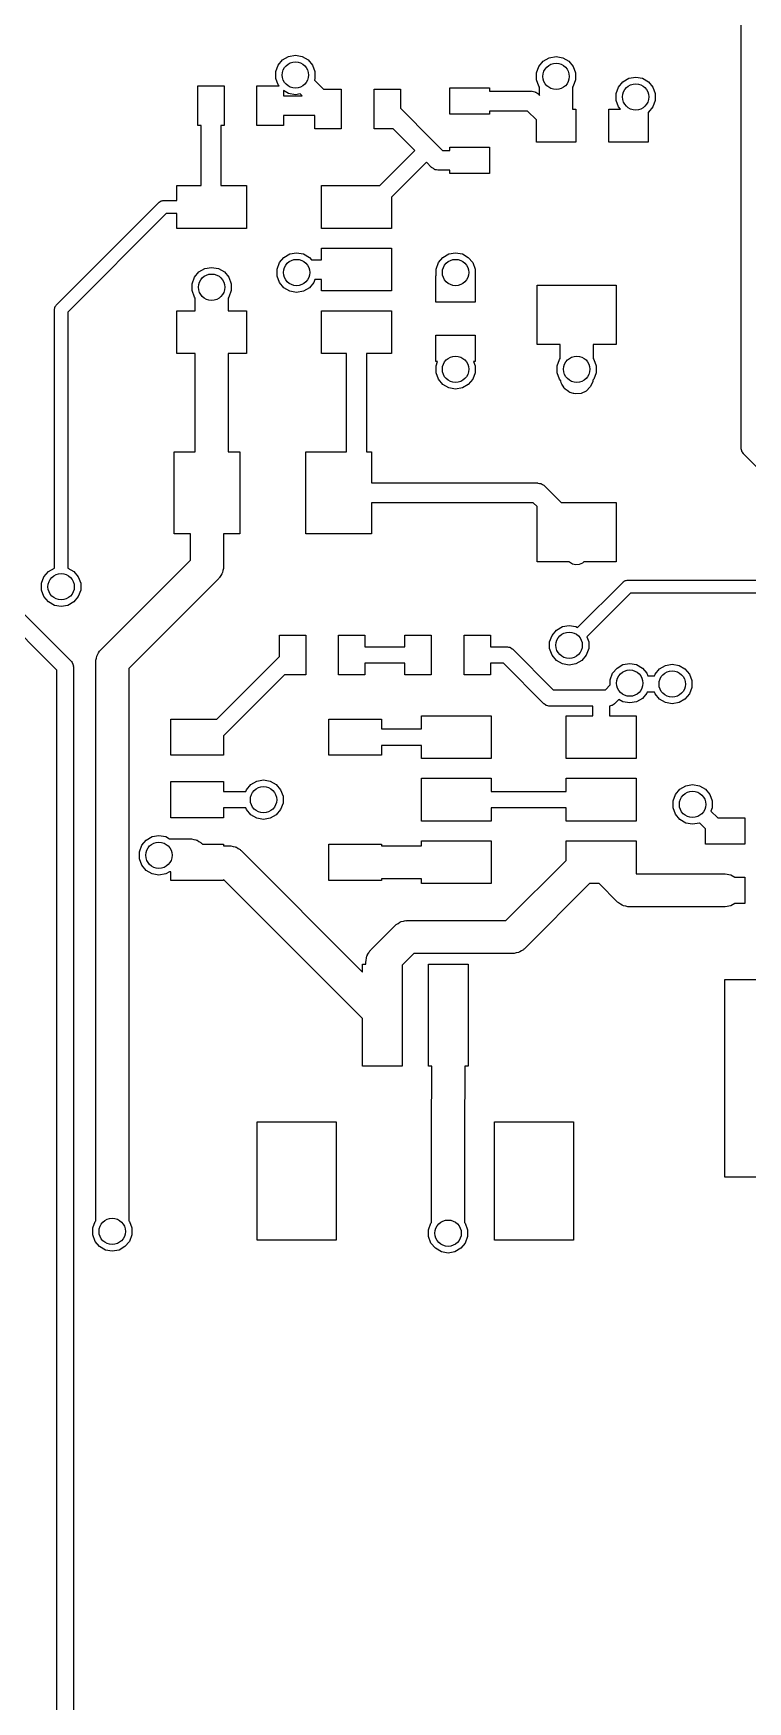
# Model space of a CAD drawing. Extents: x 85.4 to 167.1, y -165.3 to -88.8.
# Drawn here: x 106.77 to 117.62, y -132.92 to -107.58 of the extents above; entities that cross this region are included whole.
import ezdxf

# ---------------------------------------------------------------- set-up
doc = ezdxf.new("R2010")
doc.units = 0
doc.header["$MEASUREMENT"] = 0
doc.layers.add('BLACK', color=7, linetype='CONTINUOUS')

msp = doc.modelspace()

# ---------------------------------------------------------------- linework, layer by layer
at = {"layer": 'Black'}
for p, q in [((117.523, -113.878), (117.523, -107.253)), ((110.558, -107.982), (110.649, -107.93)), ((110.649, -107.93), (110.752, -107.912)), ((110.752, -107.912), (110.855, -107.93)), ((110.855, -107.93), (110.945, -107.982)), ((114.609, -107.951), (114.712, -107.933)), ((114.712, -107.933), (114.815, -107.951)), ((110.455, -108.16), (110.491, -108.062)), ((110.455, -108.265), (110.455, -108.16)), ((110.491, -108.062), (110.558, -107.982)), ((110.945, -107.982), (111.012, -108.062)), ((111.012, -108.062), (111.048, -108.16)), ((111.048, -108.16), (111.048, -108.265)), ((114.415, -108.181), (114.451, -108.083)), ((114.415, -108.286), (114.415, -108.181)), ((114.451, -108.083), (114.518, -108.003)), ((114.518, -108.003), (114.609, -107.951)), ((114.815, -107.951), (114.905, -108.003)), ((114.905, -108.003), (114.973, -108.083)), ((114.973, -108.083), (115.008, -108.181)), ((115.008, -108.181), (115.008, -108.286)), ((109.269, -108.979), (109.269, -108.379)), ((109.269, -108.379), (109.669, -108.379)), ((109.669, -108.379), (109.669, -108.979)), ((110.169, -108.979), (110.169, -108.379)), ((110.169, -108.379), (110.504, -108.379)), ((110.491, -108.363), (110.455, -108.265)), ((110.504, -108.379), (110.491, -108.363)), ((111.048, -108.265), (111.04, -108.289)), ((111.04, -108.289), (111.158, -108.407)), ((111.158, -108.407), (111.181, -108.43)), ((111.181, -108.43), (111.447, -108.43)), ((111.447, -108.43), (111.447, -109.03)), ((111.947, -109.03), (111.947, -108.43)), ((111.947, -108.43), (112.347, -108.43)), ((112.347, -108.43), (112.347, -108.718)), ((113.099, -108.81), (113.099, -108.41)), ((113.099, -108.41), (113.699, -108.41)), ((113.699, -108.41), (113.699, -108.46)), ((114.451, -108.384), (114.415, -108.286)), ((114.462, -108.397), (114.451, -108.384)), ((114.462, -108.522), (114.462, -108.397)), ((114.973, -108.384), (114.962, -108.397)), ((114.962, -108.397), (114.962, -108.734)), ((115.008, -108.286), (114.973, -108.384)), ((115.624, -108.494), (115.66, -108.396)), ((115.66, -108.396), (115.727, -108.316)), ((115.727, -108.316), (115.818, -108.263)), ((115.818, -108.263), (115.921, -108.245)), ((115.921, -108.245), (116.024, -108.263)), ((116.024, -108.263), (116.114, -108.316)), ((116.114, -108.316), (116.182, -108.396)), ((116.182, -108.396), (116.217, -108.494)), ((110.649, -108.496), (110.569, -108.45)), ((110.569, -108.45), (110.569, -108.529)), ((110.569, -108.529), (110.856, -108.529)), ((110.752, -108.514), (110.649, -108.496)), ((110.827, -108.501), (110.752, -108.514)), ((110.856, -108.529), (110.827, -108.501)), ((113.699, -108.46), (114.338, -108.46)), ((114.338, -108.46), (114.345, -108.461)), ((114.345, -108.461), (114.351, -108.46)), ((114.351, -108.46), (114.37, -108.466)), ((114.37, -108.466), (114.389, -108.469)), ((114.389, -108.469), (114.395, -108.472)), ((114.395, -108.472), (114.402, -108.474)), ((114.402, -108.474), (114.418, -108.485)), ((114.418, -108.485), (114.435, -108.495)), ((114.435, -108.495), (114.439, -108.5)), ((114.439, -108.5), (114.444, -108.504)), ((114.444, -108.504), (114.462, -108.522)), ((115.624, -108.599), (115.624, -108.494)), ((115.66, -108.697), (115.624, -108.599)), ((115.691, -108.734), (115.66, -108.697)), ((116.182, -108.697), (116.114, -108.777)), ((116.217, -108.599), (116.182, -108.697)), ((116.217, -108.494), (116.217, -108.599)), ((111.047, -108.829), (110.569, -108.829)), ((110.569, -108.829), (110.569, -108.979)), ((111.047, -109.03), (111.047, -108.829)), ((112.347, -108.718), (112.837, -109.208)), ((113.699, -108.81), (113.099, -108.81)), ((114.276, -108.76), (113.699, -108.76)), ((113.699, -108.76), (113.699, -108.81)), ((114.412, -108.896), (114.276, -108.76)), ((114.412, -109.234), (114.412, -108.896)), ((114.962, -108.734), (115.012, -108.734)), ((115.012, -108.734), (115.012, -109.234)), ((115.512, -109.234), (115.512, -108.734)), ((115.512, -108.734), (115.691, -108.734)), ((116.114, -108.777), (116.112, -108.779)), ((116.112, -108.779), (116.112, -109.234)), ((109.319, -108.979), (109.269, -108.979)), ((109.319, -109.893), (109.319, -108.979)), ((109.669, -108.979), (109.619, -108.979)), ((109.619, -108.979), (109.619, -109.893)), ((110.569, -108.979), (110.169, -108.979)), ((111.447, -109.03), (111.047, -109.03)), ((112.235, -109.03), (111.947, -109.03)), ((112.566, -109.36), (112.235, -109.03)), ((112.837, -109.208), (112.989, -109.36)), ((112.033, -109.893), (112.566, -109.36)), ((112.989, -109.36), (113.099, -109.36)), ((113.099, -109.36), (113.099, -109.31)), ((113.099, -109.31), (113.699, -109.31)), ((113.699, -109.31), (113.699, -109.71)), ((115.012, -109.234), (114.412, -109.234)), ((116.112, -109.234), (115.512, -109.234)), ((112.742, -109.537), (112.21, -110.07)), ((112.821, -109.616), (112.742, -109.537)), ((112.827, -109.62), (112.821, -109.616)), ((112.831, -109.625), (112.827, -109.62)), ((112.848, -109.635), (112.831, -109.625)), ((112.864, -109.646), (112.848, -109.635)), ((112.87, -109.648), (112.864, -109.646)), ((112.876, -109.651), (112.87, -109.648)), ((112.895, -109.654), (112.876, -109.651)), ((112.914, -109.659), (112.895, -109.654)), ((112.921, -109.659), (112.914, -109.659)), ((112.927, -109.66), (112.921, -109.659)), ((113.099, -109.66), (112.927, -109.66)), ((113.099, -109.71), (113.099, -109.66)), ((113.699, -109.71), (113.099, -109.71)), ((108.95, -110.118), (108.95, -109.893)), ((108.95, -109.893), (109.319, -109.893)), ((109.619, -109.893), (110.01, -109.893)), ((110.01, -109.893), (110.01, -110.543)), ((111.15, -110.543), (111.15, -109.893)), ((111.15, -109.893), (112.033, -109.893)), ((107.124, -111.703), (108.679, -110.147)), ((108.679, -110.147), (108.682, -110.145)), ((108.682, -110.145), (108.685, -110.142)), ((108.685, -110.142), (108.697, -110.135)), ((108.697, -110.135), (108.707, -110.127)), ((108.707, -110.127), (108.712, -110.126)), ((108.712, -110.126), (108.715, -110.124)), ((108.715, -110.124), (108.728, -110.122)), ((108.728, -110.122), (108.741, -110.118)), ((108.741, -110.118), (108.745, -110.119)), ((108.745, -110.119), (108.75, -110.118)), ((108.75, -110.118), (108.95, -110.118)), ((112.21, -110.07), (112.21, -110.543)), ((108.791, -110.318), (107.294, -111.815)), ((108.95, -110.318), (108.791, -110.318)), ((108.95, -110.543), (108.95, -110.318)), ((110.01, -110.543), (108.95, -110.543)), ((112.21, -110.543), (111.15, -110.543)), ((110.578, -110.983), (110.668, -110.93)), ((110.668, -110.93), (110.771, -110.912)), ((110.771, -110.912), (110.874, -110.93)), ((110.874, -110.93), (110.965, -110.983)), ((111.15, -111.018), (111.15, -110.843)), ((111.15, -110.843), (112.21, -110.843)), ((112.21, -110.843), (112.21, -111.493)), ((112.992, -110.983), (113.082, -110.93)), ((113.082, -110.93), (113.185, -110.912)), ((113.185, -110.912), (113.288, -110.93)), ((113.288, -110.93), (113.379, -110.983)), ((109.219, -111.286), (109.286, -111.205)), ((109.286, -111.205), (109.377, -111.153)), ((109.377, -111.153), (109.48, -111.135)), ((109.48, -111.135), (109.583, -111.153)), ((109.583, -111.153), (109.673, -111.205)), ((109.673, -111.205), (109.74, -111.286)), ((110.475, -111.161), (110.51, -111.063)), ((110.475, -111.266), (110.475, -111.161)), ((110.51, -111.063), (110.578, -110.983)), ((110.965, -110.983), (110.995, -111.018)), ((110.995, -111.018), (111.15, -111.018)), ((112.889, -111.161), (112.925, -111.063)), ((112.889, -111.263), (112.889, -111.161)), ((112.925, -111.063), (112.992, -110.983)), ((113.379, -110.983), (113.446, -111.063)), ((113.446, -111.063), (113.482, -111.161)), ((113.482, -111.161), (113.482, -111.263)), ((109.183, -111.384), (109.219, -111.286)), ((109.183, -111.488), (109.183, -111.384)), ((109.219, -111.587), (109.183, -111.488)), ((109.74, -111.286), (109.776, -111.384)), ((109.776, -111.488), (109.74, -111.587)), ((109.776, -111.384), (109.776, -111.488)), ((110.51, -111.364), (110.475, -111.266)), ((110.578, -111.444), (110.51, -111.364)), ((110.668, -111.496), (110.578, -111.444)), ((110.965, -111.444), (110.874, -111.496)), ((111.032, -111.364), (110.965, -111.444)), ((111.049, -111.318), (111.032, -111.364)), ((111.15, -111.318), (111.049, -111.318)), ((111.15, -111.493), (111.15, -111.318)), ((112.885, -111.663), (112.885, -111.263)), ((112.885, -111.263), (112.889, -111.263)), ((113.482, -111.263), (113.485, -111.263)), ((113.485, -111.263), (113.485, -111.663)), ((114.425, -112.305), (114.425, -111.405)), ((114.425, -111.405), (115.625, -111.405)), ((115.625, -111.405), (115.625, -112.305)), ((107.098, -111.752), (107.1, -111.739)), ((107.1, -111.739), (107.102, -111.735)), ((107.102, -111.735), (107.104, -111.731)), ((107.104, -111.731), (107.111, -111.72)), ((107.111, -111.72), (107.118, -111.709)), ((107.118, -111.709), (107.121, -111.706)), ((107.121, -111.706), (107.124, -111.703)), ((109.23, -111.6), (109.219, -111.587)), ((109.23, -111.793), (109.23, -111.6)), ((109.74, -111.587), (109.73, -111.6)), ((109.73, -111.6), (109.73, -111.793)), ((110.771, -111.514), (110.668, -111.496)), ((110.874, -111.496), (110.771, -111.514)), ((112.21, -111.493), (111.15, -111.493)), ((113.485, -111.663), (112.885, -111.663)), ((107.094, -111.773), (107.095, -111.769)), ((107.094, -115.561), (107.094, -111.773)), ((107.095, -111.765), (107.098, -111.752)), ((107.095, -111.769), (107.095, -111.765)), ((107.294, -111.815), (107.294, -115.561)), ((108.95, -112.443), (108.95, -111.793)), ((108.95, -111.793), (109.23, -111.793)), ((109.73, -111.793), (110.01, -111.793)), ((110.01, -111.793), (110.01, -112.443)), ((111.15, -112.443), (111.15, -111.793)), ((111.15, -111.793), (112.21, -111.793)), ((112.21, -111.793), (112.21, -112.443)), ((112.885, -112.563), (112.885, -112.163)), ((112.885, -112.163), (113.485, -112.163)), ((113.485, -112.163), (113.485, -112.563)), ((109.23, -112.443), (108.95, -112.443)), ((109.23, -113.934), (109.23, -112.443)), ((110.01, -112.443), (109.73, -112.443)), ((109.73, -112.443), (109.73, -113.934)), ((111.53, -112.443), (111.15, -112.443)), ((111.53, -113.934), (111.53, -112.443)), ((112.21, -112.443), (111.83, -112.443)), ((111.83, -112.443), (111.83, -113.934)), ((114.775, -112.305), (114.425, -112.305)), ((114.775, -112.519), (114.775, -112.305)), ((115.625, -112.305), (115.275, -112.305)), ((115.275, -112.305), (115.275, -112.519)), ((112.913, -112.563), (112.885, -112.563)), ((112.889, -112.63), (112.913, -112.563)), ((112.889, -112.735), (112.889, -112.63)), ((112.925, -112.833), (112.889, -112.735)), ((113.482, -112.735), (113.446, -112.833)), ((113.485, -112.563), (113.458, -112.563)), ((113.458, -112.563), (113.482, -112.63)), ((113.482, -112.63), (113.482, -112.735)), ((114.728, -112.63), (114.764, -112.532)), ((114.728, -112.735), (114.728, -112.63)), ((114.764, -112.833), (114.728, -112.735)), ((114.764, -112.532), (114.775, -112.519)), ((115.275, -112.519), (115.285, -112.532)), ((115.285, -112.532), (115.321, -112.63)), ((115.321, -112.735), (115.285, -112.833)), ((115.321, -112.63), (115.321, -112.735)), ((112.992, -112.913), (112.925, -112.833)), ((113.082, -112.966), (112.992, -112.913)), ((113.185, -112.984), (113.082, -112.966)), ((113.288, -112.966), (113.185, -112.984)), ((113.379, -112.913), (113.288, -112.966)), ((113.446, -112.833), (113.379, -112.913)), ((114.784, -112.857), (114.764, -112.833)), ((114.784, -112.858), (114.784, -112.857)), ((114.79, -112.89), (114.784, -112.858)), ((114.795, -112.9), (114.79, -112.89)), ((114.798, -112.911), (114.795, -112.9)), ((114.817, -112.937), (114.798, -112.911)), ((114.833, -112.966), (114.817, -112.937)), ((114.841, -112.973), (114.833, -112.966)), ((114.848, -112.982), (114.841, -112.973)), ((114.851, -112.985), (114.848, -112.982)), ((114.881, -113.006), (114.851, -112.985)), ((114.9, -113.021), (114.881, -113.006)), ((115.232, -112.951), (115.171, -113.013)), ((115.269, -112.873), (115.232, -112.951)), ((115.271, -112.85), (115.269, -112.873)), ((115.285, -112.833), (115.271, -112.85)), ((114.907, -113.024), (114.9, -113.021)), ((114.922, -113.035), (114.907, -113.024)), ((114.974, -113.049), (114.922, -113.035)), ((114.981, -113.051), (114.974, -113.049)), ((114.984, -113.051), (114.981, -113.051)), ((115.006, -113.057), (114.984, -113.051)), ((115.092, -113.049), (115.006, -113.057)), ((115.171, -113.013), (115.092, -113.049)), ((108.91, -115.184), (108.91, -113.934)), ((108.91, -113.934), (109.23, -113.934)), ((109.73, -113.934), (109.91, -113.934)), ((109.91, -113.934), (109.91, -115.184)), ((110.91, -115.184), (110.91, -113.934)), ((110.91, -113.934), (111.53, -113.934)), ((111.83, -113.934), (111.91, -113.934)), ((111.91, -113.934), (111.91, -114.409)), ((117.524, -113.883), (117.523, -113.878)), ((117.524, -113.889), (117.524, -113.883)), ((117.528, -113.905), (117.524, -113.889)), ((117.531, -113.921), (117.528, -113.905)), ((117.533, -113.926), (117.531, -113.921)), ((117.535, -113.931), (117.533, -113.926)), ((117.544, -113.944), (117.535, -113.931)), ((117.552, -113.958), (117.544, -113.944)), ((117.557, -113.962), (117.552, -113.958)), ((117.56, -113.966), (117.557, -113.962)), ((118.574, -114.981), (117.56, -113.966)), ((111.91, -114.409), (114.429, -114.409)), ((114.429, -114.409), (114.435, -114.41)), ((114.435, -114.41), (114.442, -114.41)), ((114.442, -114.41), (114.461, -114.415)), ((114.461, -114.415), (114.48, -114.418)), ((114.48, -114.418), (114.486, -114.421)), ((114.486, -114.421), (114.492, -114.423)), ((114.492, -114.423), (114.508, -114.434)), ((114.508, -114.434), (114.525, -114.444)), ((114.525, -114.444), (114.529, -114.449)), ((114.529, -114.449), (114.535, -114.453)), ((114.535, -114.453), (114.787, -114.705)), ((114.366, -114.709), (111.91, -114.709)), ((111.91, -114.709), (111.91, -115.184)), ((114.425, -114.767), (114.366, -114.709)), ((114.425, -115.605), (114.425, -114.767)), ((114.787, -114.705), (115.625, -114.705)), ((115.625, -114.705), (115.625, -115.605)), ((109.16, -115.184), (108.91, -115.184)), ((109.16, -115.58), (109.16, -115.184)), ((109.91, -115.184), (109.66, -115.184)), ((109.66, -115.184), (109.66, -115.684)), ((111.91, -115.184), (110.91, -115.184)), ((105.973, -115.743), (107.344, -117.114)), ((106.933, -115.835), (107.001, -115.754)), ((107.001, -115.754), (107.091, -115.702)), ((107.091, -115.702), (107.094, -115.702)), ((107.094, -115.702), (107.094, -115.561)), ((107.294, -115.561), (107.294, -115.702)), ((107.294, -115.702), (107.297, -115.702)), ((107.297, -115.702), (107.388, -115.754)), ((107.388, -115.754), (107.455, -115.835)), ((107.794, -116.947), (109.16, -115.58)), ((109.636, -115.79), (109.618, -115.816)), ((109.639, -115.779), (109.636, -115.79)), ((109.645, -115.769), (109.639, -115.779)), ((109.65, -115.737), (109.645, -115.769)), ((109.659, -115.706), (109.65, -115.737)), ((109.66, -115.684), (109.658, -115.695)), ((109.658, -115.695), (109.659, -115.706)), ((114.912, -115.605), (114.425, -115.605)), ((114.918, -115.611), (114.912, -115.605)), ((114.961, -115.641), (114.918, -115.611)), ((115.011, -115.654), (114.961, -115.641)), ((115.063, -115.65), (115.011, -115.654)), ((115.111, -115.628), (115.063, -115.65)), ((115.133, -115.605), (115.111, -115.628)), ((115.625, -115.605), (115.133, -115.605)), ((107.13, -117.254), (105.76, -115.883)), ((106.898, -115.933), (106.933, -115.835)), ((106.898, -116.037), (106.898, -115.933)), ((106.933, -116.136), (106.898, -116.037)), ((107.455, -115.835), (107.491, -115.933)), ((107.491, -116.037), (107.455, -116.136)), ((107.491, -115.933), (107.491, -116.037)), ((109.587, -115.861), (108.22, -117.227)), ((109.593, -115.852), (109.587, -115.861)), ((109.601, -115.845), (109.593, -115.852)), ((109.618, -115.816), (109.601, -115.845)), ((115.038, -116.605), (115.729, -115.914)), ((115.729, -115.914), (115.732, -115.912)), ((115.732, -115.912), (115.735, -115.909)), ((115.735, -115.909), (115.746, -115.902)), ((115.746, -115.902), (115.757, -115.895)), ((115.757, -115.895), (115.761, -115.893)), ((115.761, -115.893), (115.765, -115.891)), ((115.765, -115.891), (115.778, -115.889)), ((115.778, -115.889), (115.791, -115.886)), ((115.791, -115.886), (115.795, -115.886)), ((115.795, -115.886), (115.799, -115.885)), ((115.799, -115.885), (119.188, -115.885)), ((107.001, -116.216), (106.933, -116.136)), ((107.091, -116.268), (107.001, -116.216)), ((107.194, -116.286), (107.091, -116.268)), ((107.297, -116.268), (107.194, -116.286)), ((107.388, -116.216), (107.297, -116.268)), ((107.455, -116.136), (107.388, -116.216)), ((115.841, -116.085), (115.179, -116.746)), ((119.188, -116.085), (115.841, -116.085)), ((110.509, -117.046), (110.509, -116.723)), ((110.509, -116.723), (110.909, -116.723)), ((110.909, -116.723), (110.909, -117.323)), ((111.409, -117.323), (111.409, -116.723)), ((111.409, -116.723), (111.809, -116.723)), ((111.809, -116.723), (111.809, -116.898)), ((112.414, -116.898), (112.414, -116.723)), ((112.414, -116.723), (112.814, -116.723)), ((112.814, -116.723), (112.814, -117.323)), ((113.314, -117.323), (113.314, -116.723)), ((113.314, -116.723), (113.714, -116.723)), ((113.714, -116.723), (113.714, -116.898)), ((114.614, -116.822), (114.65, -116.724)), ((114.65, -116.724), (114.717, -116.643)), ((114.717, -116.643), (114.807, -116.591)), ((114.807, -116.591), (114.91, -116.573)), ((114.91, -116.573), (115.013, -116.591)), ((115.013, -116.591), (115.038, -116.605)), ((115.179, -116.746), (115.207, -116.822)), ((107.73, -117.07), (107.735, -117.038)), ((107.735, -117.038), (107.741, -117.029)), ((107.741, -117.029), (107.744, -117.018)), ((107.744, -117.018), (107.762, -116.991)), ((107.762, -116.991), (107.779, -116.963)), ((107.779, -116.963), (107.787, -116.956)), ((107.787, -116.956), (107.794, -116.947)), ((109.56, -117.995), (110.509, -117.046)), ((111.809, -116.898), (112.414, -116.898)), ((113.714, -116.898), (113.964, -116.898)), ((113.964, -116.898), (113.97, -116.899)), ((113.97, -116.899), (113.975, -116.898)), ((113.975, -116.898), (113.991, -116.902)), ((113.991, -116.902), (114.007, -116.905)), ((114.007, -116.905), (114.012, -116.908)), ((114.012, -116.908), (114.017, -116.909)), ((114.017, -116.909), (114.03, -116.919)), ((114.03, -116.919), (114.045, -116.927)), ((114.045, -116.927), (114.048, -116.931)), ((114.048, -116.931), (114.053, -116.934)), ((114.053, -116.934), (114.667, -117.549)), ((114.614, -116.926), (114.614, -116.822)), ((114.65, -117.025), (114.614, -116.926)), ((114.717, -117.105), (114.65, -117.025)), ((115.171, -117.025), (115.104, -117.105)), ((115.207, -116.926), (115.171, -117.025)), ((115.207, -116.822), (115.207, -116.926)), ((107.13, -136.014), (107.13, -117.254)), ((107.344, -117.114), (107.347, -117.118)), ((107.347, -117.118), (107.351, -117.122)), ((107.351, -117.122), (107.359, -117.136)), ((107.359, -117.136), (107.368, -117.149)), ((107.368, -117.149), (107.37, -117.155)), ((107.37, -117.155), (107.373, -117.159)), ((107.373, -117.159), (107.376, -117.175)), ((107.376, -117.175), (107.38, -117.191)), ((107.38, -117.191), (107.379, -117.197)), ((107.379, -117.197), (107.38, -117.202)), ((107.38, -117.202), (107.38, -135.963)), ((107.72, -117.124), (107.722, -117.113)), ((107.72, -125.614), (107.72, -117.124)), ((107.721, -117.102), (107.73, -117.07)), ((107.722, -117.113), (107.721, -117.102)), ((108.22, -117.227), (108.22, -125.614)), ((112.414, -117.148), (111.809, -117.148)), ((111.809, -117.148), (111.809, -117.323)), ((112.414, -117.323), (112.414, -117.148)), ((113.912, -117.148), (113.714, -117.148)), ((113.714, -117.148), (113.714, -117.323)), ((114.527, -117.762), (113.912, -117.148)), ((114.807, -117.157), (114.717, -117.105)), ((114.91, -117.175), (114.807, -117.157)), ((115.013, -117.157), (114.91, -117.175)), ((115.104, -117.105), (115.013, -117.157)), ((115.535, -117.398), (115.571, -117.3)), ((115.571, -117.3), (115.638, -117.22)), ((115.638, -117.22), (115.728, -117.167)), ((115.728, -117.167), (115.831, -117.149)), ((115.831, -117.149), (115.934, -117.167)), ((115.934, -117.167), (116.025, -117.22)), ((116.025, -117.22), (116.092, -117.3)), ((116.092, -117.3), (116.106, -117.338)), ((116.206, -117.338), (116.215, -117.313)), ((116.215, -117.313), (116.282, -117.233)), ((116.282, -117.233), (116.373, -117.18)), ((116.373, -117.18), (116.476, -117.162)), ((116.476, -117.162), (116.579, -117.18)), ((116.579, -117.18), (116.669, -117.233)), ((116.669, -117.233), (116.737, -117.313)), ((116.737, -117.313), (116.772, -117.411)), ((110.586, -117.323), (109.661, -118.248)), ((110.909, -117.323), (110.586, -117.323)), ((111.809, -117.323), (111.409, -117.323)), ((112.814, -117.323), (112.414, -117.323)), ((113.714, -117.323), (113.314, -117.323)), ((114.667, -117.549), (115.461, -117.549)), ((115.461, -117.549), (115.535, -117.475)), ((115.535, -117.475), (115.535, -117.398)), ((116.106, -117.338), (116.206, -117.338)), ((116.772, -117.516), (116.737, -117.614)), ((116.772, -117.411), (116.772, -117.516)), ((114.531, -117.765), (114.527, -117.762)), ((114.535, -117.77), (114.531, -117.765)), ((114.549, -117.778), (114.535, -117.77)), ((114.562, -117.787), (114.549, -117.778)), ((114.568, -117.789), (114.562, -117.787)), ((114.572, -117.791), (114.568, -117.789)), ((114.589, -117.794), (114.572, -117.791)), ((114.604, -117.798), (114.589, -117.794)), ((114.61, -117.798), (114.604, -117.798)), ((114.615, -117.799), (114.61, -117.798)), ((115.271, -117.799), (114.615, -117.799)), ((115.271, -117.945), (115.271, -117.799)), ((115.523, -117.798), (115.521, -117.798)), ((115.521, -117.798), (115.521, -117.945)), ((115.539, -117.794), (115.523, -117.798)), ((115.555, -117.791), (115.539, -117.794)), ((115.56, -117.789), (115.555, -117.791)), ((115.565, -117.787), (115.56, -117.789)), ((115.579, -117.778), (115.565, -117.787)), ((115.593, -117.77), (115.579, -117.778)), ((115.596, -117.765), (115.593, -117.77)), ((115.601, -117.762), (115.596, -117.765)), ((115.666, -117.697), (115.601, -117.762)), ((115.728, -117.733), (115.666, -117.697)), ((115.831, -117.751), (115.728, -117.733)), ((115.934, -117.733), (115.831, -117.751)), ((116.025, -117.681), (115.934, -117.733)), ((116.092, -117.601), (116.025, -117.681)), ((116.097, -117.588), (116.092, -117.601)), ((116.206, -117.588), (116.097, -117.588)), ((116.215, -117.614), (116.206, -117.588)), ((116.282, -117.694), (116.215, -117.614)), ((116.373, -117.746), (116.282, -117.694)), ((116.476, -117.765), (116.373, -117.746)), ((116.579, -117.746), (116.476, -117.765)), ((116.669, -117.694), (116.579, -117.746)), ((116.737, -117.614), (116.669, -117.694)), ((108.861, -118.545), (108.861, -117.995)), ((108.861, -117.995), (109.56, -117.995)), ((111.261, -118.545), (111.261, -117.995)), ((111.261, -117.995), (112.061, -117.995)), ((112.061, -117.995), (112.061, -118.145)), ((112.666, -118.145), (112.666, -117.945)), ((112.666, -117.945), (113.726, -117.945)), ((113.726, -117.945), (113.726, -118.595)), ((114.866, -118.595), (114.866, -117.945)), ((114.866, -117.945), (115.271, -117.945)), ((115.521, -117.945), (115.926, -117.945)), ((115.926, -117.945), (115.926, -118.595)), ((109.661, -118.248), (109.661, -118.545)), ((112.061, -118.145), (112.666, -118.145)), ((109.661, -118.545), (108.861, -118.545)), ((112.061, -118.545), (111.261, -118.545)), ((112.666, -118.395), (112.061, -118.395)), ((112.061, -118.395), (112.061, -118.545)), ((112.666, -118.595), (112.666, -118.395)), ((113.726, -118.595), (112.666, -118.595)), ((115.926, -118.595), (114.866, -118.595)), ((108.861, -119.495), (108.861, -118.945)), ((108.861, -118.945), (109.661, -118.945)), ((109.661, -118.945), (109.661, -119.095)), ((109.998, -119.095), (110.007, -119.069)), ((110.007, -119.069), (110.074, -118.989)), ((110.074, -118.989), (110.165, -118.937)), ((110.165, -118.937), (110.268, -118.919)), ((110.268, -118.919), (110.371, -118.937)), ((110.371, -118.937), (110.461, -118.989)), ((110.461, -118.989), (110.528, -119.069)), ((110.528, -119.069), (110.564, -119.168)), ((112.666, -119.545), (112.666, -118.895)), ((112.666, -118.895), (113.726, -118.895)), ((113.726, -118.895), (113.726, -119.095)), ((114.866, -119.095), (114.866, -118.895)), ((114.866, -118.895), (115.926, -118.895)), ((115.926, -118.895), (115.926, -119.545)), ((116.524, -119.14), (116.592, -119.06)), ((116.592, -119.06), (116.682, -119.008)), ((116.682, -119.008), (116.785, -118.99)), ((116.785, -118.99), (116.888, -119.008)), ((116.888, -119.008), (116.979, -119.06)), ((116.979, -119.06), (117.046, -119.14)), ((109.661, -119.095), (109.998, -119.095)), ((110.564, -119.272), (110.528, -119.37)), ((110.564, -119.168), (110.564, -119.272)), ((113.726, -119.095), (114.866, -119.095)), ((116.489, -119.239), (116.524, -119.14)), ((116.489, -119.343), (116.489, -119.239)), ((116.524, -119.442), (116.489, -119.343)), ((117.046, -119.14), (117.082, -119.239)), ((117.082, -119.343), (117.064, -119.393)), ((117.082, -119.239), (117.082, -119.343)), ((109.661, -119.495), (108.861, -119.495)), ((109.998, -119.345), (109.661, -119.345)), ((109.661, -119.345), (109.661, -119.495)), ((110.007, -119.37), (109.998, -119.345)), ((110.074, -119.451), (110.007, -119.37)), ((110.165, -119.503), (110.074, -119.451)), ((110.268, -119.521), (110.165, -119.503)), ((110.371, -119.503), (110.268, -119.521)), ((110.461, -119.451), (110.371, -119.503)), ((110.528, -119.37), (110.461, -119.451)), ((113.726, -119.545), (112.666, -119.545)), ((114.866, -119.345), (113.726, -119.345)), ((113.726, -119.345), (113.726, -119.545)), ((114.866, -119.545), (114.866, -119.345)), ((115.926, -119.545), (114.866, -119.545)), ((116.592, -119.522), (116.524, -119.442)), ((116.682, -119.574), (116.592, -119.522)), ((116.785, -119.592), (116.682, -119.574)), ((116.888, -119.574), (116.785, -119.592)), ((116.89, -119.573), (116.888, -119.574)), ((116.981, -119.663), (116.89, -119.573)), ((117.064, -119.393), (117.168, -119.497)), ((117.168, -119.497), (117.581, -119.497)), ((117.581, -119.497), (117.581, -119.897)), ((108.419, -119.913), (108.487, -119.833)), ((108.487, -119.833), (108.577, -119.781)), ((108.577, -119.781), (108.68, -119.763)), ((108.68, -119.763), (108.783, -119.781)), ((108.783, -119.781), (108.84, -119.814)), ((108.84, -119.814), (109.105, -119.814)), ((109.105, -119.814), (109.155, -119.814)), ((109.155, -119.814), (109.165, -119.816)), ((109.165, -119.816), (109.176, -119.815)), ((109.176, -119.815), (109.208, -119.823)), ((109.208, -119.823), (109.24, -119.829)), ((109.24, -119.829), (109.25, -119.834)), ((109.25, -119.834), (109.26, -119.837)), ((109.26, -119.837), (109.287, -119.856)), ((112.666, -119.92), (112.666, -119.845)), ((112.666, -119.845), (113.726, -119.845)), ((113.726, -119.845), (113.726, -120.495)), ((114.866, -120.141), (114.866, -119.845)), ((114.866, -119.845), (115.926, -119.845)), ((115.926, -119.845), (115.926, -120.346)), ((116.981, -119.897), (116.981, -119.663)), ((108.384, -120.012), (108.419, -119.913)), ((108.384, -120.116), (108.384, -120.012)), ((109.287, -119.856), (109.315, -119.872)), ((109.315, -119.872), (109.322, -119.881)), ((109.322, -119.881), (109.331, -119.887)), ((109.331, -119.887), (109.339, -119.895)), ((109.339, -119.895), (109.661, -119.895)), ((109.661, -119.895), (109.661, -119.92)), ((109.661, -119.92), (109.752, -119.92)), ((109.752, -119.92), (109.763, -119.922)), ((109.763, -119.922), (109.774, -119.921)), ((109.774, -119.921), (109.806, -119.929)), ((109.806, -119.929), (109.838, -119.935)), ((109.838, -119.935), (109.847, -119.94)), ((109.847, -119.94), (109.858, -119.943)), ((109.858, -119.943), (109.885, -119.962)), ((109.885, -119.962), (109.913, -119.978)), ((109.913, -119.978), (109.92, -119.987)), ((109.92, -119.987), (109.929, -119.993)), ((109.929, -119.993), (111.774, -121.838)), ((111.261, -120.445), (111.261, -119.895)), ((111.261, -119.895), (112.061, -119.895)), ((112.061, -119.895), (112.061, -119.92)), ((112.061, -119.92), (112.666, -119.92)), ((117.581, -119.897), (116.981, -119.897)), ((108.419, -120.214), (108.384, -120.116)), ((108.487, -120.294), (108.419, -120.214)), ((108.577, -120.347), (108.487, -120.294)), ((108.68, -120.365), (108.577, -120.347)), ((108.783, -120.347), (108.68, -120.365)), ((108.84, -120.314), (108.783, -120.347)), ((108.861, -120.314), (108.84, -120.314)), ((108.861, -120.445), (108.861, -120.314)), ((113.951, -121.056), (114.866, -120.141)), ((115.926, -120.346), (115.927, -120.347)), ((115.927, -120.347), (117.281, -120.347)), ((117.281, -120.347), (117.366, -120.362)), ((109.661, -120.445), (108.861, -120.445)), ((111.774, -122.545), (109.661, -120.432)), ((109.661, -120.432), (109.661, -120.445)), ((112.061, -120.445), (111.261, -120.445)), ((112.666, -120.42), (112.061, -120.42)), ((112.061, -120.42), (112.061, -120.445)), ((112.666, -120.495), (112.666, -120.42)), ((113.726, -120.495), (112.666, -120.495)), ((115.22, -120.495), (114.231, -121.483)), ((115.368, -120.495), (115.22, -120.495)), ((115.646, -120.774), (115.368, -120.495)), ((117.366, -120.362), (117.427, -120.397)), ((117.427, -120.397), (117.581, -120.397)), ((117.581, -120.397), (117.581, -120.797)), ((115.655, -120.78), (115.646, -120.774)), ((115.662, -120.788), (115.655, -120.78)), ((115.691, -120.805), (115.662, -120.788)), ((115.718, -120.824), (115.691, -120.805)), ((115.728, -120.826), (115.718, -120.824)), ((115.738, -120.832), (115.728, -120.826)), ((115.77, -120.838), (115.738, -120.832)), ((115.801, -120.846), (115.77, -120.838)), ((115.812, -120.845), (115.801, -120.846)), ((115.823, -120.847), (115.812, -120.845)), ((117.281, -120.847), (115.823, -120.847)), ((117.366, -120.832), (117.281, -120.847)), ((117.427, -120.797), (117.366, -120.832)), ((117.581, -120.797), (117.427, -120.797)), ((112.278, -121.123), (112.285, -121.115)), ((112.285, -121.115), (112.314, -121.099)), ((112.314, -121.099), (112.34, -121.08)), ((112.34, -121.08), (112.351, -121.077)), ((112.351, -121.077), (112.36, -121.071)), ((112.36, -121.071), (112.393, -121.066)), ((112.393, -121.066), (112.424, -121.057)), ((112.424, -121.057), (112.435, -121.058)), ((112.435, -121.058), (112.446, -121.056)), ((112.446, -121.056), (113.951, -121.056)), ((111.897, -121.502), (112.269, -121.13)), ((112.269, -121.13), (112.278, -121.123)), ((111.825, -121.657), (111.833, -121.625)), ((111.833, -121.625), (111.839, -121.593)), ((111.839, -121.593), (111.845, -121.583)), ((111.845, -121.583), (111.847, -121.573)), ((111.847, -121.573), (111.866, -121.546)), ((111.866, -121.546), (111.882, -121.518)), ((111.882, -121.518), (111.891, -121.511)), ((111.891, -121.511), (111.897, -121.502)), ((112.55, -121.556), (112.374, -121.732)), ((114.055, -121.556), (112.55, -121.556)), ((114.065, -121.554), (114.055, -121.556)), ((114.076, -121.555), (114.065, -121.554)), ((114.108, -121.547), (114.076, -121.555)), ((114.14, -121.541), (114.108, -121.547)), ((114.15, -121.536), (114.14, -121.541)), ((114.16, -121.533), (114.15, -121.536)), ((114.187, -121.514), (114.16, -121.533)), ((114.215, -121.498), (114.187, -121.514)), ((114.222, -121.489), (114.215, -121.498)), ((114.231, -121.483), (114.222, -121.489)), ((111.774, -121.838), (111.774, -121.716)), ((111.774, -121.716), (111.824, -121.716)), ((111.824, -121.678), (111.826, -121.668)), ((111.824, -121.716), (111.824, -121.678)), ((111.826, -121.668), (111.825, -121.657)), ((112.374, -121.732), (112.374, -123.266)), ((112.774, -123.266), (112.774, -121.716)), ((112.774, -121.716), (113.374, -121.716)), ((113.374, -121.716), (113.374, -123.266)), ((117.273, -124.951), (117.273, -121.951)), ((117.273, -121.951), (119.273, -121.951)), ((111.774, -123.266), (111.774, -122.545)), ((112.374, -123.266), (111.774, -123.266)), ((112.824, -123.266), (112.774, -123.266)), ((112.824, -123.742), (112.824, -123.266)), ((113.374, -123.266), (113.324, -123.266)), ((113.324, -123.266), (113.324, -123.766)), ((112.822, -123.769), (112.824, -123.758)), ((112.822, -125.64), (112.822, -123.769)), ((112.823, -123.747), (112.824, -123.742)), ((112.824, -123.758), (112.823, -123.747)), ((113.324, -123.766), (113.322, -123.777)), ((113.322, -123.777), (113.323, -123.788)), ((113.323, -123.788), (113.322, -123.793)), ((113.322, -123.793), (113.322, -125.64)), ((110.174, -125.911), (110.174, -124.111)), ((110.174, -124.111), (111.374, -124.111)), ((111.374, -124.111), (111.374, -125.911)), ((113.774, -125.911), (113.774, -124.111)), ((113.774, -124.111), (114.974, -124.111)), ((114.974, -124.111), (114.974, -125.911)), ((119.273, -124.951), (117.273, -124.951)), ((107.674, -125.725), (107.709, -125.626)), ((107.709, -125.626), (107.72, -125.614)), ((108.22, -125.614), (108.231, -125.626)), ((108.231, -125.626), (108.267, -125.725)), ((112.775, -125.751), (112.811, -125.653)), ((112.811, -125.653), (112.822, -125.64)), ((113.322, -125.64), (113.333, -125.653)), ((113.333, -125.653), (113.368, -125.751)), ((107.674, -125.829), (107.674, -125.725)), ((107.709, -125.928), (107.674, -125.829)), ((107.777, -126.008), (107.709, -125.928)), ((108.231, -125.928), (108.164, -126.008)), ((108.267, -125.829), (108.231, -125.928)), ((108.267, -125.725), (108.267, -125.829)), ((111.374, -125.911), (110.174, -125.911)), ((112.775, -125.856), (112.775, -125.751)), ((112.811, -125.954), (112.775, -125.856)), ((113.368, -125.856), (113.333, -125.954)), ((113.368, -125.751), (113.368, -125.856)), ((114.974, -125.911), (113.774, -125.911)), ((107.867, -126.06), (107.777, -126.008)), ((107.97, -126.078), (107.867, -126.06)), ((108.073, -126.06), (107.97, -126.078)), ((108.164, -126.008), (108.073, -126.06)), ((112.878, -126.034), (112.811, -125.954)), ((112.969, -126.087), (112.878, -126.034)), ((113.072, -126.105), (112.969, -126.087)), ((113.175, -126.087), (113.072, -126.105)), ((113.265, -126.034), (113.175, -126.087)), ((113.333, -125.954), (113.265, -126.034))]:
    msp.add_line(p, q, dxfattribs=at)
for centre in [(110.752, -108.213), (114.712, -108.234), (115.921, -108.546), (109.48, -111.436), (110.771, -111.213), (113.185, -111.213), (113.185, -112.683), (115.025, -112.683), (107.194, -115.985), (114.91, -116.874), (115.831, -117.45), (116.476, -117.463), (110.268, -119.22), (116.785, -119.291), (108.68, -120.064), (107.97, -125.777), (113.072, -125.804)]:
    msp.add_circle(centre, 0.2, dxfattribs=at)

doc.saveas('drawing.dxf')
